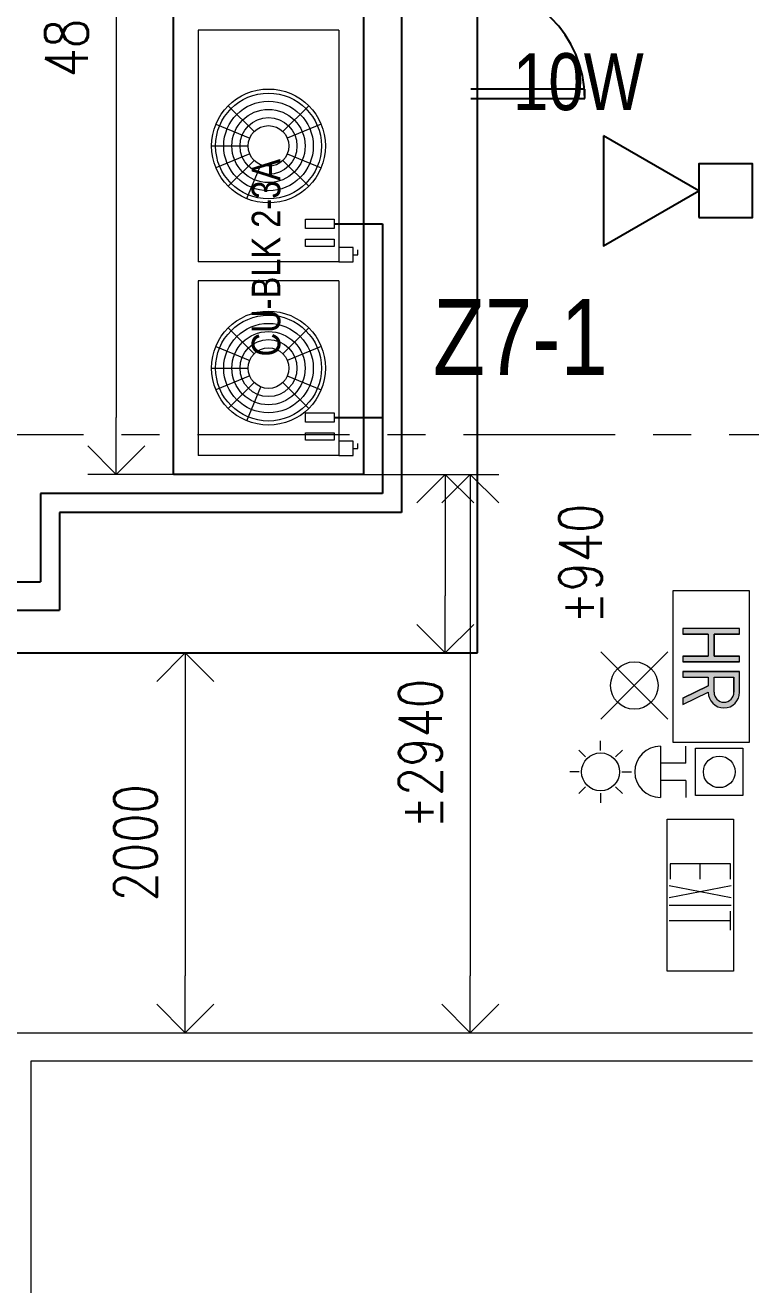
# Model space of a CAD drawing. Header units: millimetres. Extents: x 401980 to 1130603, y 21610 to 442280.
# Drawn here: x 927884 to 931705, y 122043 to 128677 of the extents above; entities that cross this region are included whole.
import ezdxf
from ezdxf.enums import TextEntityAlignment as Align
from ezdxf.lldxf.tags import DXFTag

# ---------------------------------------------------------------- set-up
doc = ezdxf.new("R2010")
doc.units = ezdxf.units.MM
doc.header["$LTSCALE"] = 100
doc.linetypes.add('IDA - Grid Line', pattern=[14, 8, -2, 2, -2])
for name, color, linetype, lineweight in [('A-_ANOT----_A-2', 8, 'Continuous', 25), ('A-_DETA----_ED-1', 8, 'Continuous', 9), ('A-_WALL----_E', 8, 'Continuous', 9), ('E-_LIGT----_E', 8, 'Continuous', 9), ('M-ACMV TEXT', 8, 'Continuous', 5), ('M-ACMV_Control Panel', 8, 'Continuous', 20), ('S-_ANOTGRID_E-1', 8, 'IDA - Grid Line', 9)]:
    doc.layers.add(name, color=color, linetype=linetype, lineweight=lineweight)
for name, color, linetype in [('E-P-Iso-DB', 1, 'Continuous'), ('EVC_PA', 7, 'Continuous'), ('FENCE LINE', 8, 'S-FENCE'), ('M-_ACON-MVEN-_N', 8, 'Continuous'), ('M-ACMV_Condensing Unit', 8, 'Continuous'), ('M-ACMV_Plinth', 5, 'Continuous'), ('M-ACMV_Ref Pipe', 134, '500-1-RP')]:
    doc.layers.add(name, color=color, linetype=linetype)
doc.styles.add('Arial', font='arial.ttf', dxfattribs={"height": 375})
doc.styles.add('Arial Narrow', font='ARIALN.TTF', dxfattribs={"height": 250})
doc.styles.add('Arial_8', font='arial.ttf', dxfattribs={"height": 2})
doc.styles.add('TW_Romans', font='romans.shx', dxfattribs={"width": 0.8})
doc.linetypes.add('500-1-RP', pattern='A,0.75,-0.5,0.75,-0.5,0.75,-0.5,0.75,-1.7,["RP",Standard,S=1,R=0,X=-1,Y=-0.5],-1.7', length=7.9)
tags = doc.linetypes.add('S-FENCE', pattern='A,0.3,-0.1,["/",Standard,S=0.1,R=0,X=-0.05,Y=-0.05],-0.1', length=0.5).pattern_tags.tags
tags[15:16] = [DXFTag(74, 4), DXFTag(75, 0), DXFTag(340, '0'), DXFTag(46, 1.0), DXFTag(50, 0.0), DXFTag(44, 0.0), DXFTag(45, 0.0)]
tags[4:5] = [DXFTag(74, 4), DXFTag(75, 0), DXFTag(340, '0'), DXFTag(46, 1.0), DXFTag(50, 0.0), DXFTag(44, 0.0), DXFTag(45, 0.0)]

# ---------------------------------------------------------------- blocks, each defined once
blk = doc.blocks.new('_Open90')
at = {"color": 0, "linetype": 'ByBlock', "lineweight": -2}
for p, q in [((-0.5, 0.5), (0, 0)), ((0, 0), (-1, 0)), ((0, 0), (-0.5, -0.5))]:
    blk.add_line(p, q, dxfattribs=at)
blk = doc.blocks.new('Archi 3')
at = {"layer": 'A-_DETA----_ED-1'}
blk.add_hatch(color=8, dxfattribs=at).paths.add_polyline_path([(931346.5, 125324), (931646.5, 125324), (931646.5, 125354), (931511.5, 125354), (931511.5, 125469), (931646.5, 125469), (931646.5, 125499), (931346.5, 125499), (931346.5, 125469), (931481.5, 125469), (931481.5, 125354), (931346.5, 125354)])
h = blk.add_hatch(color=8, dxfattribs=at)
h.paths.add_polyline_path([(931564, 125081.5), (931585.4, 125084.3), (931605.2, 125092.5), (931622.3, 125105.6), (931635.4, 125122.7), (931643.7, 125142.6), (931646.5, 125164), (931646.5, 125274), (931346.5, 125274), (931346.5, 125244), (931481.5, 125244), (931481.5, 125197.3), (931346.5, 125132.3), (931346.5, 125099), (931481.5, 125164), (931484.3, 125142.6), (931492.6, 125122.7), (931505.7, 125105.6), (931522.7, 125092.5), (931542.6, 125084.3)])
h.paths.add_polyline_path([(931564, 125111.5), (931550.4, 125113.2), (931537.7, 125118.5), (931526.9, 125126.8), (931518.5, 125137.7), (931513.3, 125150.4), (931511.5, 125164), (931511.5, 125244), (931616.5, 125244), (931614.7, 125150.4), (931609.5, 125137.7), (931601.1, 125126.8), (931590.2, 125118.5), (931577.6, 125113.2)])
at = {"layer": 'A-_ANOT----_A-2', "color": 8, "lineweight": 13}
for p, q in [((928364, 130811), (928364, 126611)), ((929515.6, 126311), (928214, 126311)), ((928815.6, 126311), (930246.6, 126311)), ((929815.6, 126311), (930377.7, 126311)), ((930096.6, 126011), (930096.6, 125671)), ((930227.7, 126011), (930227.7, 123670.7)), ((930115.6, 125371), (928577.1, 125371)), ((928815.6, 125371), (930246.6, 125371)), ((928727.1, 125071), (928727.1, 123670.7)), ((927839, 123370.7), (928877.1, 123370.7)), ((929815.6, 123370.7), (930377.7, 123370.7))]:
    blk.add_line(p, q, dxfattribs=at)
at = {"layer": 'A-_DETA----_ED-1', "color": 8}
for p, q in [((931296.5, 124899), (931296.5, 125699)), ((931296.5, 125699), (931696.5, 125699)), ((931696.5, 125699), (931696.5, 124899)), ((931346.5, 125499), (931346.5, 125469)), ((931646.5, 125499), (931346.5, 125499)), ((931646.5, 125499), (931346.5, 125499)), ((931346.5, 125499), (931346.5, 125469)), ((931481.5, 125469), (931346.5, 125469)), ((931346.5, 125469), (931481.5, 125469)), ((931481.5, 125469), (931481.5, 125354)), ((931481.5, 125469), (931481.5, 125354)), ((931511.5, 125469), (931511.5, 125354)), ((931646.5, 125469), (931511.5, 125469)), ((931511.5, 125354), (931511.5, 125469)), ((931511.5, 125469), (931646.5, 125469)), ((931646.5, 125469), (931646.5, 125499)), ((931646.5, 125469), (931646.5, 125499)), ((930915.2, 125376), (931091.9, 125199.2)), ((931268.7, 125376), (931091.9, 125199.2)), ((931346.5, 125354), (931346.5, 125324)), ((931346.5, 125354), (931481.5, 125354)), ((931481.5, 125354), (931346.5, 125354)), ((931346.5, 125354), (931346.5, 125324)), ((931646.5, 125324), (931346.5, 125324)), ((931346.5, 125324), (931646.5, 125324)), ((931511.5, 125354), (931646.5, 125354)), ((931646.5, 125354), (931511.5, 125354)), ((931646.5, 125324), (931646.5, 125354)), ((931646.5, 125324), (931646.5, 125354)), ((931346.5, 125274), (931646.5, 125274)), ((931346.5, 125274), (931346.5, 125244)), ((931646.5, 125274), (931346.5, 125274)), ((931346.5, 125274), (931346.5, 125244)), ((931646.5, 125164), (931646.5, 125274)), ((931646.5, 125164), (931646.5, 125274)), ((930915.2, 125022.4), (931091.9, 125199.2)), ((931268.7, 125022.4), (931091.9, 125199.2)), ((931346.5, 125244), (931481.5, 125244)), ((931346.5, 125244), (931481.5, 125244)), ((931346.5, 125132.3), (931481.5, 125197.3)), ((931481.5, 125197.3), (931346.5, 125132.3)), ((931481.5, 125244), (931481.5, 125197.3)), ((931481.5, 125244), (931481.5, 125197.3)), ((931511.5, 125244), (931616.5, 125244)), ((931511.5, 125164), (931511.5, 125244)), ((931511.5, 125164), (931511.5, 125244)), ((931511.5, 125244), (931616.5, 125244)), ((931616.5, 125164), (931616.5, 125244)), ((931616.5, 125244), (931616.5, 125164)), ((931346.5, 125099), (931481.5, 125164)), ((931346.5, 125099), (931481.5, 125164)), ((931346.5, 125132.3), (931346.5, 125099)), ((931346.5, 125132.3), (931346.5, 125099)), ((930834.4, 124824.2), (930799.1, 124859.6)), ((930914, 124857.2), (930914, 124907.2)), ((930993.5, 124824.2), (931028.9, 124859.6)), ((931229, 124879.7), (931229, 124609.7)), ((931696.5, 124899), (931296.5, 124899)), ((931364, 124789.7), (931364, 124879.7)), ((931414, 124619.7), (931414, 124869.7)), ((931414, 124869.7), (931664, 124869.7)), ((931664, 124869.7), (931664, 124619.7)), ((930801.5, 124744.7), (930751.5, 124744.7)), ((931026.5, 124744.7), (931076.5, 124744.7)), ((931364, 124789.7), (931229, 124789.7)), ((930834.4, 124665.1), (930799.1, 124629.8)), ((930993.5, 124665.1), (931028.9, 124629.8)), ((931364, 124699.7), (931229, 124699.7)), ((931364, 124699.7), (931364, 124609.7)), ((930914, 124632.2), (930914, 124582.2)), ((931664, 124619.7), (931414, 124619.7)), ((931598.9, 124259.5), (931281.5, 124259.5)), ((931281.5, 124259.5), (931281.5, 124179.5)), ((931439, 124179.5), (931439, 124259.5)), ((931598.9, 124179.5), (931598.9, 124259.5)), ((931601.2, 124144.5), (931276.2, 124081.6)), ((931601.2, 124081.6), (931276.2, 124144.5)), ((931601.2, 124040.6), (931276.2, 124040.6)), ((931598.6, 123910.6), (931598.6, 124010.6)), ((931598.6, 123960.6), (931276.2, 123960.6))]:
    blk.add_line(p, q, dxfattribs=at)
for centre, radius in [((931091.9, 125199.2), 125), ((930914, 124744.7), 100), ((931539, 124744.7), 83.3)]:
    blk.add_circle(centre, radius, dxfattribs=at)
for centre, radius, start, end in [((931564, 125164), 82.5, 180, 0), ((931564, 125164), 82.5, 180, 0), ((931564, 125164), 52.5, 180, 0), ((931564, 125164), 52.5, 180, 0), ((931229, 124744.7), 135, 90, 270)]:
    blk.add_arc(centre, radius, start, end, dxfattribs=at)
at = {"layer": 'A-_WALL----_E', "color": 8}
for p, q in [((927839, 123370.7), (931714, 123370.7)), ((927914, 123220.7), (927914, 104645.7)), ((931714, 123220.7), (927914, 123220.7))]:
    blk.add_line(p, q, dxfattribs=at)
at = {"layer": 'E-_LIGT----_E', "color": 8}
for p, q in [((931264, 124495.7), (931614, 124495.7)), ((931264, 123695.7), (931264, 124495.7)), ((931614, 124495.7), (931614, 123695.7)), ((931614, 123695.7), (931264, 123695.7))]:
    blk.add_line(p, q, dxfattribs=at)
at = {"layer": 'FENCE LINE', "color": 8, "ltscale": 2500}
for p, q in [((930265.6, 125371), (930265.6, 131711)), ((926465.6, 125371), (930265.6, 125371))]:
    blk.add_line(p, q, dxfattribs=at)
at = {"layer": 'FENCE LINE', "color": 8}
for p, q in [((930830.6, 128340.8), (930230.6, 128340.8)), ((930830.6, 128290.8), (930830.6, 128340.8)), ((930230.6, 128290.8), (930830.6, 128290.8))]:
    blk.add_line(p, q, dxfattribs=at)
blk.add_arc((930230.6, 128290.8), 600, 0, 90, dxfattribs=at)
at = {"layer": 'M-_ACON-MVEN-_N', "color": 8, "linetype": 'ByBlock', "lineweight": 0, "ltscale": 100}
for p, q in [((929535.6, 127331), (928795.6, 127331)), ((928795.6, 127331), (928795.6, 126411)), ((929535.6, 127331), (929535.6, 126411)), ((928953.5, 127083.1), (929089.8, 126946.7)), ((929241.3, 126946.7), (929377.7, 127083.1)), ((928888.4, 126985.8), (929066.6, 126912)), ((929442.8, 126985.8), (929264.6, 126912)), ((928865.6, 126871), (929058.4, 126871)), ((929066.6, 126830), (928888.4, 126756.2)), ((928953.5, 126658.8), (929089.8, 126795.2)), ((929241.3, 126795.2), (929377.7, 126658.8)), ((929264.6, 126830), (929442.8, 126756.2)), ((929050.8, 126593.8), (929124.6, 126772)), ((929535.6, 126411), (928795.6, 126411))]:
    blk.add_line(p, q, dxfattribs=at)
at = {"layer": 'M-_ACON-MVEN-_N', "color": 8, "lineweight": 0}
for points in [[(929360.6, 126636), (929510.6, 126636), (929510.6, 126586), (929360.6, 126586)], [(929360.6, 126529.7), (929510.6, 126529.7), (929510.6, 126492.2), (929360.6, 126492.2)]]:
    blk.add_lwpolyline(points, close=True, dxfattribs=at)
at = {"layer": 'M-_ACON-MVEN-_N', "color": 8, "linetype": 'ByBlock', "lineweight": 0, "ltscale": 100}
for radius in [300, 278.6, 235.7, 192.9, 192.9, 150, 107.1]:
    blk.add_circle((929165.6, 126871), radius, dxfattribs=at)
at = {"layer": 'M-ACMV_Condensing Unit', "color": 8, "linetype": 'ByBlock', "lineweight": 0, "ltscale": 100}
for p, q in [((929535.6, 128651), (928795.6, 128651)), ((928795.6, 128651), (928795.6, 127431)), ((929535.6, 128651), (929535.6, 127431)), ((928953.5, 128253.1), (929089.8, 128116.7)), ((929241.3, 128116.7), (929377.7, 128253.1)), ((928888.4, 128155.8), (929066.6, 128082)), ((929442.8, 128155.8), (929264.6, 128082)), ((928865.6, 128041), (929058.4, 128041)), ((929066.6, 128000), (928888.4, 127926.2)), ((929264.6, 128000), (929442.8, 127926.2)), ((928953.5, 127828.8), (929089.8, 127965.2)), ((929050.8, 127763.8), (929124.6, 127942)), ((929241.3, 127965.2), (929377.7, 127828.8)), ((929535.6, 127431), (928795.6, 127431))]:
    blk.add_line(p, q, dxfattribs=at)
at = {"layer": 'M-ACMV_Condensing Unit', "color": 8, "lineweight": 0}
for points in [[(929360.6, 127656), (929510.6, 127656), (929510.6, 127606), (929360.6, 127606)], [(929360.6, 127549.7), (929510.6, 127549.7), (929510.6, 127512.2), (929360.6, 127512.2)]]:
    blk.add_lwpolyline(points, close=True, dxfattribs=at)
at = {"layer": 'M-ACMV_Condensing Unit', "color": 8, "linetype": 'ByBlock', "lineweight": 0, "ltscale": 100}
for radius in [300, 278.6, 235.7, 192.9, 192.9, 150, 107.1]:
    blk.add_circle((929165.6, 128041), radius, dxfattribs=at)
at = {"layer": 'M-ACMV_Control Panel', "color": 8, "lineweight": 0}
for points in [[(929535.6, 127506), (929535.6, 127431), (929610.6, 127431), (929610.6, 127506)], [(929535.6, 126486), (929535.6, 126411), (929610.6, 126411), (929610.6, 126486)]]:
    blk.add_lwpolyline(points, close=True, dxfattribs=at)
for points in [[(929610.6, 127468.5), (929635.6, 127468.5), (929635.6, 127493.5)], [(929610.6, 126448.5), (929635.6, 126448.5), (929635.6, 126473.5)]]:
    blk.add_lwpolyline(points, dxfattribs=at)
at = {"layer": 'M-ACMV_Plinth', "color": 8}
for p, q in [((928665.6, 126311), (928665.6, 131111)), ((928665.6, 126311), (928665.6, 131111)), ((929665.6, 131111), (929665.6, 126311)), ((929665.6, 131111), (929665.6, 126311)), ((929665.6, 126311), (928665.6, 126311)), ((929665.6, 126311), (928665.6, 126311))]:
    blk.add_line(p, q, dxfattribs=at)
at = {"layer": 'M-ACMV_Ref Pipe', "color": 8, "ltscale": 0.25}
for p, q in [((929865.6, 128951), (929865.6, 126111)), ((929510.6, 127631), (929765.6, 127631)), ((929765.6, 127631), (929765.6, 126211)), ((929510.6, 126611), (929765.6, 126611)), ((927965.6, 126211), (927965.6, 125745.7)), ((929765.6, 126211), (927965.6, 126211)), ((928065.6, 126111), (928065.6, 125595.7)), ((929865.6, 126111), (928065.6, 126111)), ((927614, 125745.7), (927965.6, 125745.7)), ((927614, 125595.7), (928065.6, 125595.7))]:
    blk.add_line(p, q, dxfattribs=at)
at = {"layer": 'S-_ANOTGRID_E-1', "color": 8}
blk.add_line((910591.8, 126520.7), (957417, 126520.7), dxfattribs=at)
at = {"layer": 'A-_ANOT----_A-2', "color": 8, "lineweight": 13, "xscale": 300, "yscale": 300, "zscale": 300}
for p, rotation in [((928364, 126311), 270), ((930096.6, 126311), 90), ((930227.7, 126311), 90), ((930096.6, 125371), 270), ((928727.1, 125371), 90), ((928727.1, 123370.7), 270), ((930227.7, 123370.7), 270)]:
    blk.add_blockref('_Open90', p, dxfattribs=dict(at, rotation=rotation))
at = {"layer": 'A-_ANOT----_A-2', "color": 8, "char_height": 225, "attachment_point": 5, "rotation": 90, "style": 'TW_Romans'}
for s, insert in [('4800', (928101.5, 128711)), ('%%P940', (930809.1, 125841)), ('%%P2940', (929965.2, 124840.8)), ('2000', (928464.6, 124370.8))]:
    blk.add_mtext(s, dxfattribs=dict(at, insert=insert))
at = {"layer": 'M-ACMV TEXT', "color": 8, "style": 'Arial Narrow'}
blk.add_text('CU-BLK 2-3A', height=150, rotation=90, dxfattribs=at).set_placement((929227.6, 126932.6))
blk = doc.blocks.new('H')
at = {"layer": 'EVC_PA', "color": 1}
for points in [[(286.1, 74.2), (-27.4, 74), (129.5, -197.4)], [(53.3, -197.4), (53.4, -350), (205.9, -349.9), (205.8, -197.3)]]:
    blk.add_lwpolyline(points, close=True, dxfattribs=at)

msp = doc.modelspace()

# ---------------------------------------------------------------- block references
at = {"layer": 'E-P-Iso-DB', "color": 8}
msp.add_blockref('Archi 3', (0, 0), dxfattribs=at)
at = {"layer": 'EVC_PA', "xscale": 1.850013175945747, "yscale": 1.850013175945747, "zscale": 1.850013175945747, "rotation": 89.99999999999703}
msp.add_blockref('H', (931066.6, 127565.8), dxfattribs=at)

# ---------------------------------------------------------------- texts
at = {"layer": 'EVC_PA', "color": 1, "style": 'Arial', "width": 0.8}
msp.add_text('10W', height=300, dxfattribs=at).set_placement((930797.1, 128379.8, 1.9), align=Align.MIDDLE_CENTER)
at = {"layer": 'EVC_PA', "color": 7, "style": 'Arial_8', "width": 0.8}
msp.add_text('Z7-1', height=400, dxfattribs=at).set_placement((930032.5, 126834.6))

doc.saveas('drawing.dxf')
